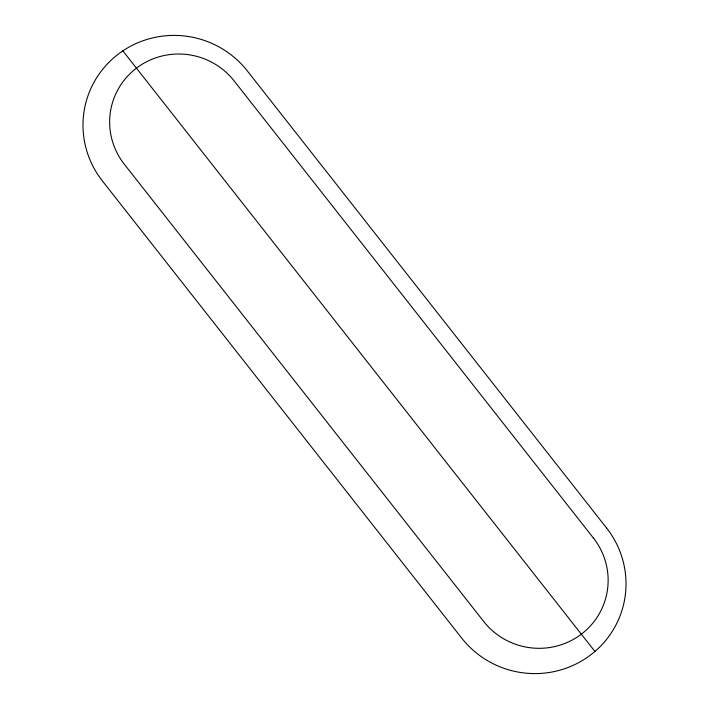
<?xml version="1.0" encoding="UTF-8"?>
<svg xmlns="http://www.w3.org/2000/svg" width="709" height="709" viewBox="0 0 709 709"><rect width="100%" height="100%" fill="white"/><g stroke="black" fill="none" stroke-linecap="round" stroke-linejoin="round"><path stroke-width="1.06" d="M122.861 50.862L594.922 651.465M606.603 528.045L247.273 70.865A91.948 90.406 14.8 0 0 118.368 54.061A91.948 90.406 14.8 0 0 102.397 180.955L461.727 638.135A91.948 90.406 14.8 0 0 590.632 654.939A91.948 90.406 14.8 0 0 606.603 528.045M593.433 538.051L234.103 80.87A69.659 68.489 14.8 0 0 136.447 68.144A69.659 68.489 14.8 0 0 124.35 164.275L483.68 621.456A69.659 68.489 14.8 0 0 581.336 634.183A69.659 68.489 14.8 0 0 593.433 538.051"/></g></svg>
